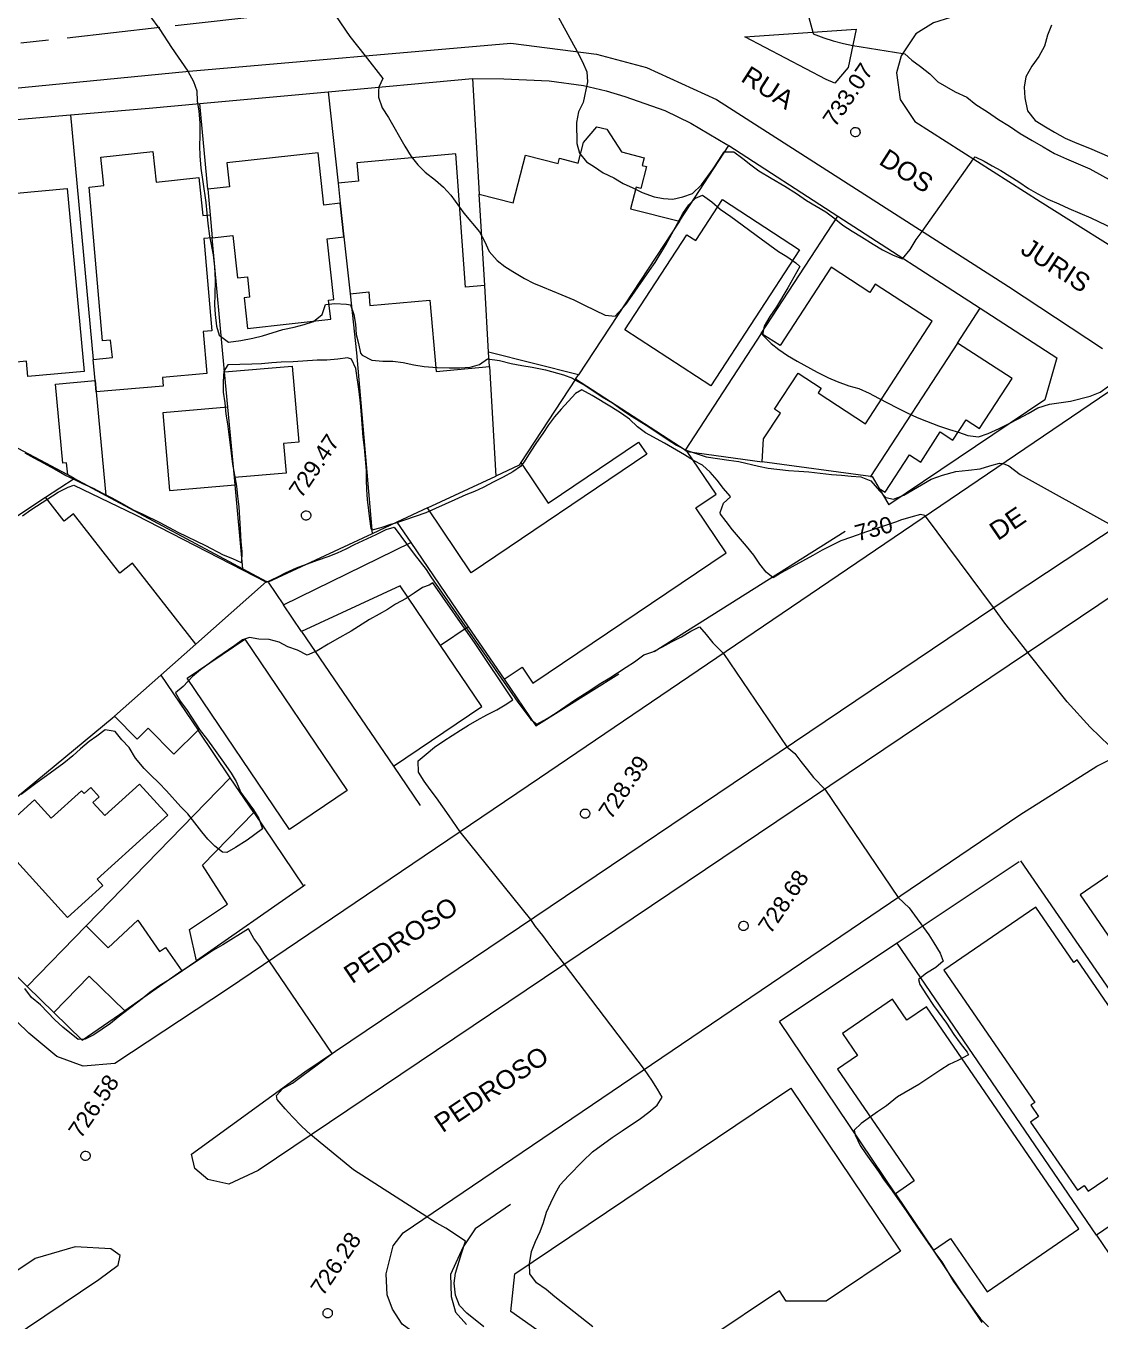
# Model space of a CAD drawing. Header units: metres. Extents: x 7 to 327053, y 40 to 7393807.
# Drawn here: x 325136.7 to 325251.8, y 7392878.8 to 7393017.6 of the extents above; entities that cross this region are included whole.
import ezdxf
from ezdxf.enums import TextEntityAlignment as Align

# ---------------------------------------------------------------- set-up
doc = ezdxf.new("R2010")
doc.units = ezdxf.units.M
doc.linetypes.add('T09', pattern=[17, 10, -2, 3, -2])
doc.layers.get('0').update_dxf_attribs({"lineweight": 18})
for name, color, linetype, lineweight in [('100_SIST_VIARIO_MEIO_FIO', 1, 'Continuous', 18), ('108_SEP_FIS_CANT_CENT_ILHA', 7, 'Continuous', 18), ('144_P_DUPLA_ASF_TOP', 7, 'Continuous', 18), ('160_P_SIMP_ASF_TOP', 7, 'Continuous', 18), ('206_MURO_E_MURO_ARRIMO', 7, 'Continuous', 18), ('214_PROJ_BEIRAL_EDIF', 10, 'Continuous', 18), ('508_LM_SETOR_FISCAL', 136, 'T09', 18), ('600_CURVA_MESTRA', 14, 'Continuous', 18), ('602_CURVA_MESTRA_TOP', 24, 'Continuous', 18), ('604_CURVA_INTERM', 7, 'Continuous', 18), ('606_PTO_COTADO', 7, 'Continuous', 18), ('608_PTO_COTADO_INTERVIA', 1, 'Continuous', 18), ('624_SEGM_CURVA_MESTRA', 14, 'Continuous', 18)]:
    doc.layers.add(name, color=color, linetype=linetype, lineweight=lineweight)
doc.styles.add('Style-Arial', font='arial.ttf', dxfattribs={"height": 1.75})

# ---------------------------------------------------------------- blocks, each defined once
blk = doc.blocks.new('SP09')
at = {"color": 0, "linetype": 'Continuous'}
blk.add_lwpolyline([(-0.03, -0.51), (-0.14, -0.49), (-0.24, -0.46), (-0.31, -0.42), (-0.35, -0.39), (-0.42, -0.31), (-0.47, -0.24), (-0.51, -0.15), (-0.52, -0.09), (-0.52, 0.03), (-0.51, 0.11), (-0.48, 0.2), (-0.44, 0.27), (-0.4, 0.33), (-0.32, 0.39), (-0.23, 0.44), (-0.15, 0.48), (-0.1, 0.48), (-0.03, 0.48), (0.08, 0.48), (0.19, 0.44), (0.27, 0.4), (0.35, 0.32), (0.41, 0.23), (0.46, 0.11), (0.48, 0.03), (0.48, -0.03), (0.47, -0.08), (0.44, -0.21), (0.38, -0.3), (0.31, -0.38), (0.23, -0.44), (0.1, -0.49), (0.02, -0.51)], close=True, dxfattribs=at)
blk = doc.blocks.new('SP10')
at = {"color": 0, "linetype": 'Continuous'}
blk.add_lwpolyline([(-0.03, -0.51), (-0.14, -0.49), (-0.24, -0.46), (-0.31, -0.42), (-0.35, -0.39), (-0.42, -0.31), (-0.47, -0.24), (-0.51, -0.15), (-0.52, -0.09), (-0.52, 0.03), (-0.51, 0.11), (-0.48, 0.2), (-0.44, 0.27), (-0.4, 0.33), (-0.32, 0.39), (-0.23, 0.44), (-0.15, 0.48), (-0.1, 0.48), (-0.03, 0.48), (0.08, 0.48), (0.19, 0.44), (0.27, 0.4), (0.35, 0.32), (0.41, 0.23), (0.46, 0.11), (0.48, 0.03), (0.48, -0.03), (0.47, -0.08), (0.44, -0.21), (0.38, -0.3), (0.31, -0.38), (0.23, -0.44), (0.1, -0.49), (0.02, -0.51)], close=True, dxfattribs=at)

msp = doc.modelspace()

# ---------------------------------------------------------------- linework, layer by layer
at = {"layer": '100_SIST_VIARIO_MEIO_FIO'}
msp.add_lwpolyline([(325287.13, 7393023.083), (325242.965, 7393019.249), (325235.766, 7393018.529), (325233.952, 7393017.971), (325232.042, 7393016.782), (325230.482, 7393014.418), (325229.987, 7393012.619), (325230.355, 7393009.741), (325231.941, 7393007.403), (325245.368, 7392998.812), (325256.398, 7392991.89), (325259.728, 7392990.151), (325264.973, 7392988.605), (325270.553, 7392988.425), (325273.881, 7392989.516), (325329.139, 7393018.081), (325345.59, 7393026.798), (325345.946, 7393027.598), (325344.492, 7393028.321), (325296.813, 7393024.099)], close=True, dxfattribs=at)
for points in [[(325093.704, 7393006.899), (325154.182, 7393012.792), (325188.624, 7393015.807), (325197.812, 7393014.619), (325203.189, 7393013.181), (325210.673, 7393009.751), (325241.963, 7392989.683), (325252.059, 7392983.054)], [(325252.749, 7392978.412), (325191.711, 7392936.973), (325158.363, 7392914.437), (325146.208, 7392906.395), (325142.82, 7392906.095), (325139.974, 7392907.15), (325136.972, 7392909.628), (325131.704, 7392914.756)], [(325308.505, 7392940.815), (325248.039, 7392846.835), (325242.716, 7392838.577), (325241.273, 7392837.501), (325238.225, 7392836.702), (325236.461, 7392837.037), (325228.865, 7392842.244), (325180.327, 7392875.994), (325176.986, 7392878.449), (325175.945, 7392880.039), (325175.396, 7392881.57), (325175.288, 7392883.821), (325176.045, 7392886.819), (325177.104, 7392888.213), (325243.202, 7392933.038), (325251.46, 7392938.255), (325263.872, 7392944.457)]]:
    msp.add_lwpolyline(points, dxfattribs=at)
at = {"layer": '108_SEP_FIS_CANT_CENT_ILHA'}
for points in [[(325222.439, 7393011.894), (325213.722, 7393016.484), (325225.663, 7393017.289), (325224.798, 7393013.198), (325223.363, 7393011.499)], [(325154.772, 7392895.141), (325154.422, 7392896.653), (325166.552, 7392905.49), (325242.04, 7392956.391), (325257.953, 7392966.883), (325268.766, 7392970.136), (325270.198, 7392970.344), (325271.01, 7392969.999), (325271.279, 7392969.357), (325270.769, 7392968.449), (325161.552, 7392894.916), (325158.419, 7392893.449), (325156.17, 7392893.951)]]:
    msp.add_lwpolyline(points, close=True, dxfattribs=at)
msp.add_lwpolyline([(325112.46, 7392861.389), (325119.543, 7392866.472), (325144.5, 7392883.242), (325146.551, 7392884.759), (325146.771, 7392885.793), (325145.759, 7392886.523), (325141.932, 7392886.72), (325137.654, 7392885.46), (325107.045, 7392864.972)], dxfattribs=at)
at = {"layer": '206_MURO_E_MURO_ARRIMO'}
for p, q in [((325169.049, 7393010.585), (325184.528, 7393012.021)), ((325184.528, 7393012.021), (325187.908, 7393011.958)), ((325187.908, 7393011.958), (325192.747, 7393011.749)), ((325192.747, 7393011.749), (325196.444, 7393011.265)), ((325196.444, 7393011.265), (325198.875, 7393010.697)), ((325155.3, 7393009.309), (325169.049, 7393010.585)), ((325198.875, 7393010.697), (325200.853, 7393010.086)), ((325200.853, 7393010.086), (325205.132, 7393008.567)), ((325127.49, 7393006.933), (325141.456, 7393008.102)), ((325141.456, 7393008.102), (325149.889, 7393008.807)), ((325149.889, 7393008.807), (325155.3, 7393009.309)), ((325205.132, 7393008.567), (325207.94, 7393007.226)), ((325207.94, 7393007.226), (325211.807, 7393004.943)), ((325211.807, 7393004.943), (325212.023, 7393004.804)), ((325212.023, 7393004.804), (325223.679, 7392997.24)), ((325223.679, 7392997.24), (325238.94, 7392987.375)), ((325238.94, 7392987.375), (325247.173, 7392982.053)), ((325247.173, 7392982.053), (325245.891, 7392977.556)), ((325245.891, 7392977.556), (325229.165, 7392966.289)), ((325204.013, 7392950.574), (325224.491, 7392963.469)), ((325191.323, 7392942.604), (325200.217, 7392948.158)), ((325243.131, 7392928.008), (325230.051, 7392919.296)), ((325166.411, 7392925.398), (325154.942, 7392917.399)), ((325166.613, 7392925.539), (325166.411, 7392925.398)), ((325230.051, 7392919.296), (325217.437, 7392910.895)), ((325136.806, 7392914.644), (325133.879, 7392917.506)), ((325153.377, 7392916.308), (325147.257, 7392912.04)), ((325139.671, 7392911.842), (325136.806, 7392914.644)), ((325188.612, 7392891.272), (325184.802, 7392888.644)), ((325184.802, 7392888.644), (325183.521, 7392886.72)), ((325183.521, 7392886.72), (325182.177, 7392883.752)), ((325182.177, 7392883.752), (325182.228, 7392881.393)), ((325182.228, 7392881.393), (325182.695, 7392879.724)), ((325182.695, 7392879.724), (325183.891, 7392878.393))]:
    msp.add_line(p, q, dxfattribs=at)
for points in [[(325184.528, 7393012.021), (325185.261, 7392999.594)], [(325169.049, 7393010.585), (325170.118, 7393000.779)], [(325141.456, 7393008.102), (325143.888, 7392981.871)], [(325156.151, 7393000.136), (325155.3, 7393009.309)], [(325206.703, 7392996.699), (325212.023, 7393004.804)], [(325215.487, 7392984.667), (325223.679, 7392997.24)], [(325157.967, 7392980.537), (325156.633, 7392994.932)], [(325171.41, 7392988.93), (325172.102, 7392982.582), (325173.784, 7392963.19)], [(325236.506, 7392983.639), (325238.94, 7392987.375)], [(325186.351, 7392981.107), (325187.042, 7392969.38)], [(325195.584, 7392979.758), (325195.882, 7392980.212)], [(325189.717, 7392970.819), (325189.537, 7392970.545), (325187.042, 7392969.38)], [(325227.187, 7392969.337), (325215.575, 7392970.899)], [(325179.706, 7392965.955), (325187.042, 7392969.38)], [(325159.924, 7392959.427), (325159.089, 7392968.438)], [(325228.134, 7392968.054), (325229.165, 7392966.289)], [(325176.437, 7392964.429), (325173.784, 7392963.19)], [(325173.784, 7392963.19), (325162.624, 7392957.98)], [(325162.624, 7392957.98), (325162.45, 7392958.073)], [(325162.624, 7392957.98), (325164.261, 7392955.575)], [(325154.881, 7392951.361), (325151.139, 7392948.042)], [(325187.928, 7392947.581), (325191.323, 7392942.604)], [(325125.585, 7392926.623), (325145.911, 7392943.406), (325146.149, 7392943.617)], [(325158.568, 7392937.026), (325155.128, 7392942.128)], [(325176.051, 7392938.253), (325178.92, 7392934.038)], [(325161.087, 7392933.292), (325166.411, 7392925.398)], [(325270.864, 7392888.134), (325243.318, 7392928.131)], [(325143.124, 7392921.142), (325136.806, 7392914.644)], [(325251.405, 7392887.966), (325230.051, 7392919.296)], [(325229.86, 7392892.42), (325217.437, 7392910.895)], [(325239.148, 7392878.608), (325233.93, 7392886.368)]]:
    msp.add_lwpolyline(points, dxfattribs=at)
at = {"layer": '214_PROJ_BEIRAL_EDIF'}
for points in [[(325206.703, 7392996.699), (325195.882, 7392980.212), (325186.258, 7392982.676), (325185.838, 7392989.811), (325185.261, 7392999.594), (325188.887, 7392998.665), (325190.199, 7393003.791), (325193.716, 7393002.89), (325193.861, 7393003.455), (325195.87, 7393002.941), (325196.43, 7393005.127), (325197.867, 7393006.836), (325198.934, 7393006.563), (325200.489, 7393004.124), (325202.915, 7393003.503), (325202.704, 7393002.678), (325203.164, 7393002.56), (325202.565, 7393000.222), (325202.072, 7393000.348), (325201.48, 7392998.037)], [(325156.405, 7392997.392), (325156.633, 7392994.932), (325155.75, 7392994.855), (325156.608, 7392984.963), (325155.67, 7392984.881), (325156.062, 7392980.369), (325151.292, 7392979.956), (325151.373, 7392979.021), (325144.209, 7392978.4), (325144.097, 7392979.615), (325143.888, 7392981.871), (325145.941, 7392982.095), (325145.737, 7392983.958), (325144.868, 7392983.863), (325143.455, 7393000.342), (325145.015, 7393000.517), (325144.682, 7393003.567), (325150.253, 7393004.174), (325150.612, 7393000.88), (325155.197, 7393001.38), (325155.641, 7392997.309)], [(325170.746, 7392995.019), (325170.353, 7392998.622), (325168.613, 7392998.433), (325168.001, 7393004.04), (325158.19, 7393002.971), (325158.471, 7393000.389), (325156.151, 7393000.136), (325156.405, 7392997.392), (325156.633, 7392994.932), (325158.857, 7392995.175), (325159.353, 7392990.622), (325160.41, 7392990.737), (325160.646, 7392988.568), (325160.043, 7392988.502), (325160.401, 7392985.213), (325169.334, 7392986.187), (325169.11, 7392988.243), (325169.677, 7392988.305), (325168.966, 7392994.825)], [(325170.118, 7393000.779), (325170.353, 7392998.622), (325170.746, 7392995.019), (325171.41, 7392988.93), (325173.409, 7392989.112), (325173.54, 7392987.67), (325179.943, 7392988.252), (325180.64, 7392980.588), (325186.351, 7392981.107), (325186.258, 7392982.676), (325185.838, 7392989.811), (325183.772, 7392989.623), (325182.747, 7393003.911), (325172.118, 7393002.95), (325172.298, 7393000.977)], [(325134.636, 7392972.982), (325130.428, 7392975.238), (325129.904, 7392980.894), (325132.24, 7392981.111), (325131.162, 7392992.733), (325128.826, 7392992.516), (325128.549, 7392995.506), (325130.907, 7392995.724), (325130.581, 7392999.244), (325141.08, 7393000.217), (325142.899, 7392980.597), (325136.874, 7392980.039), (325136.722, 7392981.677), (325133.855, 7392981.411)], [(325207.516, 7392995.254), (325208.477, 7392994.628), (325211.336, 7392999.016), (325219.584, 7392993.642), (325210.079, 7392979.055), (325200.87, 7392985.055)], [(325207.551, 7392972.022), (325215.575, 7392970.899), (325215.739, 7392973.35), (325217.546, 7392976.123), (325216.914, 7392976.535), (325219.426, 7392980.39), (325221.896, 7392978.781), (325221.58, 7392978.296), (325226.652, 7392974.992), (325233.806, 7392985.972), (325227.696, 7392989.953), (325227.121, 7392989.071), (325222.975, 7392991.772), (325217.494, 7392983.359), (325215.487, 7392984.667), (325207.338, 7392972.16)], [(325236.506, 7392983.639), (325227.187, 7392969.337), (325227.359, 7392969.314), (325228.134, 7392968.054), (325228.75, 7392967.652), (325231.365, 7392971.666), (325232.574, 7392970.878), (325234.673, 7392974.101), (325236.025, 7392973.22), (325237.452, 7392975.41), (325238.877, 7392974.481), (325242.36, 7392979.825)], [(325159.017, 7392969.214), (325158.317, 7392976.772), (325157.967, 7392980.537), (325165.196, 7392981.165), (325165.905, 7392972.991), (325164.293, 7392972.851), (325164.566, 7392969.696)], [(325141.148, 7392969.492), (325141.028, 7392970.784), (325140.608, 7392970.745), (325139.823, 7392979.218), (325144.097, 7392979.615), (325144.209, 7392978.4), (325145.239, 7392967.299), (325141.836, 7392969.123)], [(325207.551, 7392972.022), (325207.338, 7392972.16), (325195.584, 7392979.758), (325189.717, 7392970.819), (325192.647, 7392966.475), (325202.34, 7392973.012), (325203.22, 7392971.707), (325184.391, 7392959.008), (325179.706, 7392965.955), (325176.437, 7392964.429), (325177.935, 7392962.233), (325184.083, 7392953.218), (325187.928, 7392947.581), (325189.849, 7392948.877), (325190.993, 7392947.181), (325211.706, 7392961.151), (325208.456, 7392965.97), (325210.639, 7392967.442)], [(325159.089, 7392968.438), (325159.017, 7392969.214), (325158.317, 7392976.772), (325151.326, 7392976.165), (325152.049, 7392967.827)], [(325154.881, 7392951.361), (325148.107, 7392960.02), (325146.739, 7392958.95), (325141.761, 7392965.313), (325140.762, 7392964.531), (325138.755, 7392967.096), (325141.836, 7392969.123), (325145.239, 7392967.299), (325159.924, 7392959.427), (325162.45, 7392958.073)], [(325166.205, 7392952.719), (325164.261, 7392955.575), (325177.935, 7392962.233), (325184.083, 7392953.218), (325181.108, 7392951.211), (325176.793, 7392957.608)], [(325181.108, 7392951.211), (325176.793, 7392957.608), (325166.205, 7392952.719), (325176.051, 7392938.253), (325185.534, 7392944.649)], [(325153.944, 7392947.721), (325160.138, 7392951.898), (325171.094, 7392935.653), (325164.901, 7392931.475)], [(325151.139, 7392948.042), (325155.128, 7392942.128), (325152.518, 7392939.545), (325149.756, 7392942.336), (325148.575, 7392941.166), (325146.149, 7392943.617)], [(325133.69, 7392931.142), (325135.456, 7392929.193), (325135.026, 7392928.803), (325141.138, 7392922.057), (325144.917, 7392925.48), (325144.316, 7392926.144), (325151.886, 7392933.001), (325148.859, 7392936.343), (325145.133, 7392932.967), (325143.854, 7392934.379), (325144.521, 7392934.983), (325143.62, 7392935.978), (325142.906, 7392935.331), (325142.637, 7392935.628), (325139.383, 7392932.68), (325137.582, 7392934.668)], [(325161.087, 7392933.292), (325158.568, 7392937.026), (325143.124, 7392921.142), (325145.484, 7392918.8), (325148.663, 7392921.74), (325151.001, 7392918.387), (325151.624, 7392918.822), (325153.377, 7392916.308), (325154.942, 7392917.399), (325154.186, 7392920.749), (325158.265, 7392923.468), (325155.596, 7392927.645)], [(325249.653, 7392924.481), (325262.384, 7392905.929), (325270.135, 7392911.248), (325257.405, 7392929.8)], [(325235.05, 7392916.404), (325244.804, 7392902.19), (325244.384, 7392901.901), (325245.208, 7392900.701), (325244.35, 7392900.112), (325249.373, 7392892.791), (325250.099, 7392893.289), (325250.515, 7392892.684), (325254.194, 7392895.209), (325255.224, 7392893.708), (325261.914, 7392898.299), (325260.901, 7392899.774), (325261.524, 7392900.202), (325256.848, 7392907.017), (325256.639, 7392906.874), (325249.355, 7392917.489), (325248.973, 7392917.227), (325244.899, 7392923.164)], [(325139.671, 7392911.842), (325142.712, 7392908.87), (325147.257, 7392912.04), (325143.456, 7392915.735)], [(325229.86, 7392892.42), (325233.93, 7392886.368), (325235.767, 7392887.629), (325239.685, 7392881.919), (325249.524, 7392888.672), (325233.194, 7392912.469), (325231.08, 7392911.018), (325229.535, 7392913.271), (325224.177, 7392909.594), (325225.79, 7392907.244), (325223.656, 7392905.779), (325231.874, 7392893.803)], [(325189.074, 7392883.842), (325218.65, 7392903.731), (325230.408, 7392886.247), (325222.455, 7392880.899), (325218.167, 7392880.903), (325217.419, 7392882.015), (325209.742, 7392876.852), (325211.453, 7392874.308), (325210.682, 7392873.196), (325204.194, 7392868.833), (325188.637, 7392879.78)], [(325251.405, 7392887.966), (325257.535, 7392878.972), (325262.164, 7392882.148), (325256.005, 7392891.123)]]:
    msp.add_lwpolyline(points, close=True, dxfattribs=at)
msp.add_lwpolyline([(325132.99, 7392963.303), (325138.755, 7392967.096), (325141.836, 7392969.123), (325141.148, 7392969.492), (325134.636, 7392972.982)], dxfattribs=at)
at = {"layer": '508_LM_SETOR_FISCAL'}
msp.add_lwpolyline([(325082.366, 7393008.996), (325089.8, 7393010.355), (325124.197, 7393014.479), (325152.66, 7393017.674), (325172.446, 7393019.896), (325196.928, 7393020.894), (325216.086, 7393021.674), (325233.575, 7393023.376), (325254.591, 7393025.422), (325313.137, 7393030.9), (325333.395, 7393032.003), (325354.636, 7393032.068), (325380.851, 7393034.524), (325449.746, 7393077.628), (325495.802, 7393097.469), (325545.987, 7393111.125), (325567.381, 7393117.061), (325593.152, 7393124.115), (325596.434, 7393125.013), (325632.558, 7393136.078), (325647.604, 7393140.686), (325652.606, 7393141.577)], dxfattribs=at)
at = {"layer": '600_CURVA_MESTRA'}
for points, elevation in [([(325246.6, 7393017.731), (325246.17, 7393016.633), (325245.841, 7393015.481), (325245.244, 7393014.363), (325244.47, 7393013.341), (325243.832, 7393012.178), (325243.652, 7393011.061), (325243.719, 7393009.928), (325244.023, 7393008.538), (325244.84, 7393007.513), (325245.929, 7393006.805), (325246.896, 7393006.245), (325248.05, 7393005.619), (325249.29, 7393005.072), (325250.658, 7393004.545), (325252.82, 7393003.613)], 735), ([(325225.16, 7392962.825), (325224.007, 7392962.421), (325222.012, 7392961.424), (325221.017, 7392960.844), (325218.796, 7392959.643), (325217.681, 7392959.043), (325216.763, 7392958.453), (325215.994, 7392959.075), (325215.341, 7392959.915), (325214.681, 7392960.884), (325213.887, 7392961.874), (325212.416, 7392963.617), (325211.714, 7392964.485), (325211.108, 7392965.294), (325211.066, 7392965.457), (325211.436, 7392966.475), (325212.176, 7392967.151), (325212.144, 7392967.206), (325211.428, 7392968.033), (325210.746, 7392968.939), (325210.016, 7392969.79), (325209.197, 7392970.535), (325208.213, 7392971.036), (325207.238, 7392971.638), (325205.11, 7392972.887), (325203.09, 7392974.016), (325202.212, 7392974.649), (325201.347, 7392975.466), (325200.492, 7392976.077), (325199.437, 7392976.776), (325197.347, 7392978.024), (325196.249, 7392978.619), (325195.566, 7392978.214), (325194.048, 7392976.531), (325193.335, 7392975.709), (325192.671, 7392974.859), (325192.064, 7392973.95), (325191.379, 7392972.975), (325190.704, 7392971.947), (325190.068, 7392970.883), (325189.687, 7392970.402), (325188.85, 7392969.835), (325187.824, 7392969.243), (325186.808, 7392968.758), (325185.665, 7392968.151), (325184.759, 7392967.701), (325183.812, 7392967.348), (325182.634, 7392966.835), (325179.53, 7392965.414), (325177.24, 7392964.662), (325176.294, 7392964.321), (325175.761, 7392964.173), (325174.717, 7392963.835), (325173.729, 7392963.562), (325173.68, 7392963.746), (325173.522, 7392964.773), (325173.287, 7392966.849), (325173.223, 7392967.943), (325173.187, 7392968.98), (325173.188, 7392969.986), (325172.945, 7392972.444), (325172.824, 7392973.551), (325172.634, 7392975.946), (325172.529, 7392977.186), (325172.38, 7392978.432), (325172.013, 7392980.921), (325171.547, 7392981.926), (325171.152, 7392982.057), (325170.108, 7392981.915), (325168.906, 7392981.792), (325167.867, 7392981.794), (325165.317, 7392981.618), (325164.025, 7392981.586), (325163.023, 7392981.524), (325161.928, 7392981.418), (325160.895, 7392981.356), (325158.299, 7392981.294), (325157.881, 7392980.632), (325157.821, 7392979.505), (325157.811, 7392978.37), (325157.97, 7392977.222), (325158.104, 7392976.018), (325158.265, 7392974.961), (325158.515, 7392972.959), (325158.679, 7392971.841), (325158.811, 7392970.648), (325159.24, 7392968.279), (325159.34, 7392967.23), (325159.479, 7392966.092), (325159.639, 7392963.679), (325159.686, 7392962.332), (325159.808, 7392961.28), (325159.77, 7392960.065), (325158.862, 7392960.485), (325157.843, 7392960.903), (325155.943, 7392961.882), (325152.992, 7392963.314), (325151.074, 7392964.363), (325149.217, 7392965.243), (325148.19, 7392965.729), (325147.034, 7392966.392), (325145.903, 7392967.004), (325144.897, 7392967.49), (325143.896, 7392968.028), (325142.773, 7392968.525), (325141.845, 7392969.022), (325140.842, 7392969.47), (325139.721, 7392970.123), (325138.631, 7392970.732), (325137.555, 7392971.3), (325136.596, 7392971.828)], 730), ([(325253.832, 7392939.44), (325250.739, 7392942.442), (325248.274, 7392945.168), (325244.047, 7392950.458), (325242.652, 7392952.235), (325241.6, 7392953.607), (325240.386, 7392955.276), (325233.078, 7392965.057), (325233.001, 7392965.161), (325232.55, 7392965.265), (325231.523, 7392964.975), (325230.398, 7392964.634), (325229.959, 7392964.483)], 730)]:
    msp.add_lwpolyline(points, dxfattribs=dict(at, elevation=elevation))
at = {"layer": '604_CURVA_INTERM', "flags": 128}
for points, elevation in [([(325169.298, 7393019.543), (325171.376, 7393016.522), (325173.027, 7393014.442), (325174.92, 7393011.997), (325174.48, 7393011.065), (325174.475, 7393010.64), (325174.469, 7393009.993), (325174.857, 7393008.849), (325175.542, 7393007.838), (325177.286, 7393004.733), (325177.945, 7393003.652), (325178.666, 7393002.734), (325179.475, 7393001.964), (325180.555, 7393001.109), (325181.438, 7393000.369), (325182.217, 7392999.504), (325183.611, 7392997.547), (325185.268, 7392995.569), (325185.806, 7392994.573), (325186.332, 7392993.458), (325187.173, 7392992.484), (325187.987, 7392991.856), (325188.87, 7392991.292), (325190.119, 7392990.569), (325191.078, 7392990.071), (325192.047, 7392989.656), (325194.096, 7392988.821), (325195.377, 7392988.272), (325196.523, 7392987.699), (325198.757, 7392986.641), (325199.82, 7392986.516), (325200.954, 7392987.787), (325201.66, 7392988.745), (325203.508, 7392991.399), (325204.127, 7392992.28), (325205.247, 7392994.171), (325206.502, 7392996.46), (325207.086, 7392997.528), (325207.736, 7392998.451), (325208.449, 7392999.18), (325209.187, 7392999.476), (325210.2, 7392998.781), (325211.086, 7392998.005), (325212.232, 7392997.212), (325215.456, 7392994.822), (325217.331, 7392993.464), (325218.214, 7392992.9), (325219.2, 7392992.227), (325219.606, 7392991.841), (325218.338, 7392989.57), (325217.1, 7392987.526), (325216.401, 7392986.468), (325215.807, 7392985.457), (325215.597, 7392984.506), (325216.544, 7392983.597), (325217.373, 7392982.943), (325218.292, 7392982.301), (325219.329, 7392981.677), (325221.485, 7392980.503), (325222.677, 7392979.903), (325223.607, 7392979.507), (325224.863, 7392979.056), (325225.933, 7392978.746), (325227.047, 7392978.245), (325228.064, 7392977.729), (325230.039, 7392976.677), (325231.118, 7392976.149), (325232.201, 7392975.664), (325233.175, 7392975.259), (325234.465, 7392974.754), (325235.642, 7392974.36), (325236.627, 7392974.079), (325237.618, 7392973.715), (325238.761, 7392973.589), (325239.787, 7392973.955), (325240.963, 7392974.458), (325241.923, 7392974.931), (325243.086, 7392975.53), (325244.09, 7392976.082), (325245.11, 7392976.697), (325246.359, 7392977.069), (325248.637, 7392977.417), (325250.718, 7392977.954), (325251.794, 7392978.379), (325252.699, 7392979.013)], 732), ([(325193.147, 7393019.652), (325195.756, 7393014.885), (325196.319, 7393013.793), (325196.773, 7393012.717), (325196.874, 7393011.64), (325196.404, 7393009.43), (325195.897, 7393008.422), (325195.665, 7393007.294), (325195.712, 7393005.021), (325196.008, 7393003.999), (325196.749, 7393003.068), (325197.617, 7393002.544), (325198.548, 7393001.895), (325199.667, 7393001.367), (325200.665, 7393000.761), (325201.73, 7393000.284), (325202.734, 7392999.777), (325203.988, 7392999.319), (325205.004, 7392999.139), (325206.005, 7392999.08), (325207.073, 7392999.321), (325208.105, 7392999.681), (325209.08, 7393000.598), (325210.33, 7393002.327), (325210.951, 7393003.23), (325211.501, 7393004.138), (325212.547, 7393004.134), (325213.489, 7393003.433), (325214.346, 7393002.763), (325215.207, 7393002.116), (325216.528, 7393001.308), (325217.996, 7393000.451), (325219.247, 7392999.674), (325220.341, 7392998.928), (325222.402, 7392997.699), (325223.243, 7392997.073), (325224.213, 7392996.293), (325225.214, 7392995.645), (325226.236, 7392995.042), (325227.481, 7392994.226), (325228.486, 7392993.615), (325229.619, 7392993.066), (325230.622, 7392992.653), (325231.442, 7392993.668), (325232.098, 7392994.741), (325232.718, 7392995.61), (325238.214, 7393003.39), (325238.397, 7393003.595), (325239.357, 7393003.146), (325240.238, 7393002.621), (325241.166, 7393002.142), (325243.073, 7393000.934), (325244.125, 7393000.204), (325245.138, 7392999.638), (325246.188, 7392999.082), (325247.358, 7392998.567), (325248.437, 7392998.066), (325250.803, 7392997.059), (325253.258, 7392995.886)], 733), ([(325220.102, 7393020.254), (325221.014, 7393016.976), (325221.057, 7393016.799), (325222.204, 7393016.375), (325223.194, 7393016.042), (325224.292, 7393015.768), (325225.293, 7393015.537), (325230.652, 7393014.676), (325230.868, 7393014.645), (325231.636, 7393013.98), (325232.555, 7393013.289), (325233.531, 7393012.489), (325234.412, 7393011.642), (325235.341, 7393011.092), (325236.258, 7393010.59), (325237.518, 7393010.008), (325238.481, 7393009.226), (325239.712, 7393008.434), (325240.909, 7393007.609), (325242.089, 7393006.89), (325243.247, 7393006.105), (325244.501, 7393005.355), (325245.689, 7393004.683), (325246.922, 7393003.95), (325248.211, 7393003.38), (325250.688, 7393002.329), (325253.093, 7393001.002)], 734), ([(325149.929, 7393018.772), (325151.029, 7393017.271), (325152.278, 7393015.335), (325154.02, 7393012.776), (325154.647, 7393011.668), (325155, 7393010.681), (325155.019, 7393009.583), (325155.196, 7393008.519), (325155.31, 7393007.201), (325155.292, 7393005.851), (325155.258, 7393004.772), (325155.298, 7393003.714), (325155.426, 7393002.381), (325155.618, 7393000.93), (325155.952, 7392998.693), (325156.052, 7392997.552), (325156.17, 7392996.441), (325156.359, 7392995.086), (325156.731, 7392993.105), (325156.883, 7392991.795), (325156.956, 7392990.391), (325156.915, 7392988.809), (325156.867, 7392987.752), (325156.942, 7392986.681), (325157.099, 7392985.446), (325157.386, 7392984.475), (325158.371, 7392983.744), (325159.714, 7392983.917), (325160.986, 7392984.151), (325162.026, 7392984.411), (325164.206, 7392985.097), (325165.409, 7392985.354), (325166.475, 7392985.611), (325167.491, 7392985.959), (325168.425, 7392986.681), (325168.775, 7392987.764), (325169.781, 7392987.86), (325171.018, 7392987.821), (325171.447, 7392987.722), (325171.829, 7392986.684), (325171.991, 7392985.672), (325172.065, 7392984.558), (325172.33, 7392983.571), (325172.543, 7392982.551), (325172.706, 7392982.35), (325173.747, 7392981.789), (325174.92, 7392981.71), (325175.977, 7392981.687), (325177.101, 7392981.54), (325178.244, 7392981.309), (325179.365, 7392981.139), (325180.751, 7392981.014), (325182.014, 7392980.981), (325183.164, 7392980.989), (325184.275, 7392981.06), (325185.295, 7392981.328), (325186.15, 7392981.93), (325187.442, 7392981.77), (325188.661, 7392981.45), (325189.809, 7392981.22), (325190.938, 7392981.065), (325192.342, 7392980.754), (325194.303, 7392980.232), (325195.243, 7392979.867), (325195.558, 7392979.651), (325196.624, 7392979.088), (325197.456, 7392978.511), (325198.44, 7392977.877), (325199.552, 7392977.224), (325200.563, 7392976.489), (325201.472, 7392975.864), (325202.403, 7392975.312), (325203.438, 7392974.646), (325205.39, 7392973.329), (325206.394, 7392972.699), (325207.431, 7392972.134), (325209.563, 7392971.419), (325211.997, 7392971.071), (325213.076, 7392970.942), (325215.194, 7392970.452), (325216.226, 7392970.211), (325218.407, 7392969.974), (325219.507, 7392969.91), (325220.583, 7392969.818), (325221.779, 7392969.668), (325223.001, 7392969.559), (325224.082, 7392969.487), (325225.132, 7392969.368), (325226.154, 7392969.297), (325227.215, 7392968.862), (325228.16, 7392967.808), (325228.844, 7392967.059), (325229.652, 7392966.886), (325230.76, 7392967.334), (325232.652, 7392968.421), (325233.685, 7392969.059), (325234.896, 7392969.488), (325236.336, 7392969.873), (325237.684, 7392969.996), (325238.938, 7392970.162), (325239.969, 7392970.466), (325241, 7392970.742), (325241.401, 7392970.707), (325242.017, 7392970.483), (325243.234, 7392969.549), (325247.091, 7392967.384), (325253.421, 7392963.895)], 731), ([(325197.432, 7392878.143), (325193.339, 7392881.375), (325192.445, 7392882.141), (325191.405, 7392882.873), (325190.682, 7392883.828), (325190.638, 7392884.897), (325190.866, 7392886.242), (325191.283, 7392887.288), (325191.785, 7392888.381), (325192.13, 7392889.331), (325192.475, 7392890.451), (325192.916, 7392891.457), (325193.392, 7392892.398), (325193.938, 7392893.376), (325194.816, 7392894.329), (325196.341, 7392895.903), (325197.38, 7392896.91), (325199.505, 7392898.455), (325200.579, 7392899.148), (325202.544, 7392900.492), (325203.419, 7392901.177), (325204.314, 7392901.915), (325204.86, 7392902.773), (325204.369, 7392903.646), (325203.737, 7392904.593), (325202.961, 7392905.748), (325194.386, 7392917.022), (325193.271, 7392918.461), (325192.627, 7392919.313), (325192.06, 7392920.094), (325191.287, 7392921.086), (325190.799, 7392921.84), (325183.214, 7392931.231), (325182.04, 7392932.953), (325180.688, 7392934.877), (325179.99, 7392935.779), (325179.367, 7392936.659), (325178.744, 7392937.639), (325178.725, 7392938.822), (325179.575, 7392939.562), (325180.455, 7392940.298), (325181.452, 7392940.973), (325183.26, 7392942.112), (325184.112, 7392942.662), (325185.031, 7392943.19), (325186.073, 7392943.763), (325187.124, 7392944.315), (325188.025, 7392944.85), (325188.84, 7392945.372), (325184.833, 7392951.434), (325180.298, 7392957.912), (325179.876, 7392957.69), (325179.178, 7392957.435), (325178.278, 7392956.807), (325177.43, 7392956.258), (325176.297, 7392955.655), (325175.419, 7392955.083), (325174.545, 7392954.572), (325173.489, 7392953.989), (325171.522, 7392952.756), (325169.993, 7392951.877), (325169.045, 7392951.36), (325167.901, 7392950.646), (325166.81, 7392950.157), (325165.76, 7392950.691), (325164.726, 7392951.071), (325163.798, 7392951.574), (325162.742, 7392951.864), (325161.647, 7392951.868), (325160.63, 7392952.08), (325159.895, 7392951.816), (325159.047, 7392951.199), (325157.118, 7392949.899), (325155.39, 7392948.604), (325154.521, 7392947.868), (325153.526, 7392946.823), (325152.714, 7392946.127), (325153.236, 7392945.213), (325153.962, 7392944.24), (325155.332, 7392942.109), (325156.006, 7392941.244), (325156.604, 7392940.442), (325157.845, 7392938.688), (325158.669, 7392937.531), (325159.186, 7392936.606), (325159.72, 7392935.447), (325161.045, 7392933.591), (325161.629, 7392932.646), (325162.027, 7392931.543), (325160.377, 7392930.339), (325159.147, 7392929.542), (325158.195, 7392929.005), (325157.721, 7392929.048), (325156.931, 7392929.682), (325156.159, 7392930.448), (325155.513, 7392931.243), (325154.018, 7392933.147), (325153.282, 7392933.912), (325151.739, 7392935.621), (325150.911, 7392936.498), (325150.06, 7392937.296), (325149.334, 7392938.017), (325148.418, 7392939.134), (325147.723, 7392940.277), (325146.955, 7392941.081), (325146.239, 7392941.972), (325145.157, 7392942.168), (325144.268, 7392941.486), (325143.437, 7392940.897), (325142.53, 7392940.126), (325141.699, 7392939.386), (325140.724, 7392938.582), (325138.875, 7392937.235), (325137.866, 7392936.502), (325136.174, 7392935.212)], 728), ([(325185.748, 7392878.14), (325183.932, 7392879.612), (325183.148, 7392880.419), (325182.703, 7392881.532), (325182.565, 7392882.836), (325182.702, 7392883.886), (325183.365, 7392886.022), (325183.77, 7392887.34), (325181.69, 7392888.742), (325180.712, 7392889.281), (325180.057, 7392889.672), (325179.634, 7392889.929), (325171.762, 7392894.998), (325167.202, 7392898.72), (325166.206, 7392899.682), (325165.238, 7392900.649), (325164.45, 7392901.508), (325163.613, 7392902.539), (325163.54, 7392902.961), (325164.204, 7392903.718), (325165.248, 7392904.27), (325166.231, 7392905.041), (325167.891, 7392906.258), (325169.491, 7392907.472), (325162.739, 7392917.395), (325162.177, 7392918.226), (325161.731, 7392918.928), (325161.079, 7392919.773), (325160.532, 7392920.834), (325157.778, 7392919.103), (325156.784, 7392918.539), (325154.888, 7392917.3), (325152.013, 7392915.343), (325151.012, 7392914.745), (325149.962, 7392914.014), (325149.116, 7392913.323), (325146.569, 7392911.363), (325145.717, 7392910.677), (325144.847, 7392910.06), (325143.943, 7392909.461), (325143.031, 7392908.991), (325142.264, 7392908.965), (325140.626, 7392910.284), (325139.779, 7392911.078), (325138.234, 7392912.66), (325137.256, 7392913.465), (325136.548, 7392914.428)], 727)]:
    msp.add_lwpolyline(points, dxfattribs=dict(at, elevation=elevation))
at = {"layer": '604_CURVA_INTERM', "elevation": 729}
msp.add_lwpolyline([(325136.295, 7392965.125), (325137.183, 7392965.758), (325140.135, 7392967.633), (325141.179, 7392968.185), (325141.814, 7392968.411), (325148.4, 7392965.23), (325162.461, 7392957.993), (325163.651, 7392958.58), (325164.474, 7392959.014), (325165.653, 7392959.533), (325167.935, 7392960.371), (325169.064, 7392960.763), (325170.056, 7392961.158), (325170.991, 7392961.584), (325171.889, 7392962.041), (325174.223, 7392963.094), (325175.288, 7392963.65), (325176.119, 7392963.877), (325176.866, 7392962.932), (325178.27, 7392960.988), (325179.584, 7392959.352), (325180.082, 7392958.586), (325189.377, 7392945.118), (325190.784, 7392943.279), (325191.437, 7392942.775), (325192.552, 7392943.377), (325193.484, 7392943.989), (325195.457, 7392945.328), (325197.202, 7392946.454), (325198.117, 7392947.072), (325199.245, 7392947.756), (325201.007, 7392948.899), (325201.897, 7392949.446), (325202.892, 7392950.204), (325203.855, 7392950.521), (325204.898, 7392951.061), (325205.853, 7392951.603), (325206.918, 7392952.133), (325207.929, 7392952.727), (325208.876, 7392953.222), (325209.59, 7392952.372), (325210.276, 7392951.475), (325211.427, 7392950.358), (325218.215, 7392940.326), (325219.086, 7392939.614), (325219.726, 7392938.773), (325220.451, 7392937.878), (325221.091, 7392937.053), (325222.298, 7392935.815), (325230.154, 7392924.189), (325231.328, 7392923.063), (325233.424, 7392920.165), (325233.988, 7392919.331), (325234.646, 7392918.218), (325234.994, 7392917.365), (325234.187, 7392916.682), (325233.189, 7392916.056), (325232.338, 7392915.38), (325232.49, 7392914.859), (325233.183, 7392913.749), (325233.95, 7392912.616), (325235.329, 7392910.697), (325236.122, 7392909.505), (325236.807, 7392908.556), (325237.543, 7392907.61), (325237.709, 7392907.317), (325236.539, 7392906.717), (325235.633, 7392906.274), (325234.725, 7392905.717), (325232.355, 7392904.146), (325230.1, 7392902.826), (325228.899, 7392901.836), (325227.947, 7392901.211), (325226.202, 7392899.963), (325225.441, 7392899.228), (325225.539, 7392898.719), (325226.078, 7392897.607), (325226.676, 7392896.71), (325228.034, 7392894.791), (325228.665, 7392893.881), (325229.333, 7392892.98), (325231.025, 7392890.6), (325231.716, 7392889.501), (325232.505, 7392888.388), (325234.165, 7392885.997), (325234.838, 7392885.114), (325236.103, 7392883.008), (325236.865, 7392881.905), (325237.656, 7392880.824), (325238.357, 7392879.817), (325238.977, 7392879.022), (325239.843, 7392878.157)], dxfattribs=at)
at = {"layer": '624_SEGM_CURVA_MESTRA', "elevation": 730}
msp.add_lwpolyline([(325229.959, 7392964.483), (325226.764, 7392963.386), (325225.16, 7392962.825)], dxfattribs=at)

# ---------------------------------------------------------------- block references
at = {"layer": '606_PTO_COTADO', "rotation": 55.83005668387076}
for p in [(325166.703, 7392965.177, 729.47), (325196.612, 7392933.205, 728.38), (325213.593, 7392921.164, 728.67)]:
    msp.add_blockref('SP09', p, dxfattribs=at)
at = {"layer": '608_PTO_COTADO_INTERVIA', "rotation": 55.83005668387076}
for p in [(325225.571, 7393006.286, 733.075), (325143.065, 7392896.515, 726.576), (325169.014, 7392879.638, 726.276)]:
    msp.add_blockref('SP10', p, dxfattribs=at)

# ---------------------------------------------------------------- texts
at = {"layer": '144_P_DUPLA_ASF_TOP', "style": 'Style-Arial'}
for s, rotation, p in [('DE', 34.17218, (325240.263, 7392963.215)), ('PEDROSO', 34.17218, (325171.062, 7392915.705)), ('PEDROSO', 33.99145, (325180.762, 7392899.728))]:
    msp.add_text(s, height=2, rotation=rotation, dxfattribs=at).set_placement(p, align=Align.MIDDLE_LEFT)
at = {"layer": '160_P_SIMP_ASF_TOP', "style": 'Style-Arial'}
for s, rotation, p in [('RUA', 327.38555, (325213.713, 7393012.62)), ('DOS', 327.38555, (325228.505, 7393003.736)), ('JURIS', 326.88421, (325243.677, 7392994.183))]:
    msp.add_text(s, height=2, rotation=rotation, dxfattribs=at).set_placement(p, align=Align.MIDDLE_LEFT)
at = {"layer": '602_CURVA_MESTRA_TOP', "style": 'Style-Arial'}
msp.add_text('730', height=1.75, rotation=15.35666, dxfattribs=at).set_placement((325227.537, 7392963.739), align=Align.MIDDLE_CENTER)
at = {"layer": '606_PTO_COTADO', "style": 'Style-Arial'}
for s, p in [('729.47', (325167.561, 7392970.47, 729.47)), ('728.39', (325200.742, 7392936.028, 728.38)), ('728.68', (325217.848, 7392923.749, 728.67))]:
    msp.add_text(s, height=1.75, rotation=55.83006, dxfattribs=at).set_placement(p, align=Align.MIDDLE_CENTER)
at = {"layer": '608_PTO_COTADO_INTERVIA', "style": 'Style-Arial'}
for s, p in [('733.07', (325224.768, 7393010.268, 733.075)), ('726.58', (325143.924, 7392901.808, 726.576)), ('726.28', (325169.872, 7392884.931, 726.276))]:
    msp.add_text(s, height=1.75, rotation=55.83006, dxfattribs=at).set_placement(p, align=Align.MIDDLE_CENTER)

doc.saveas('drawing.dxf')
